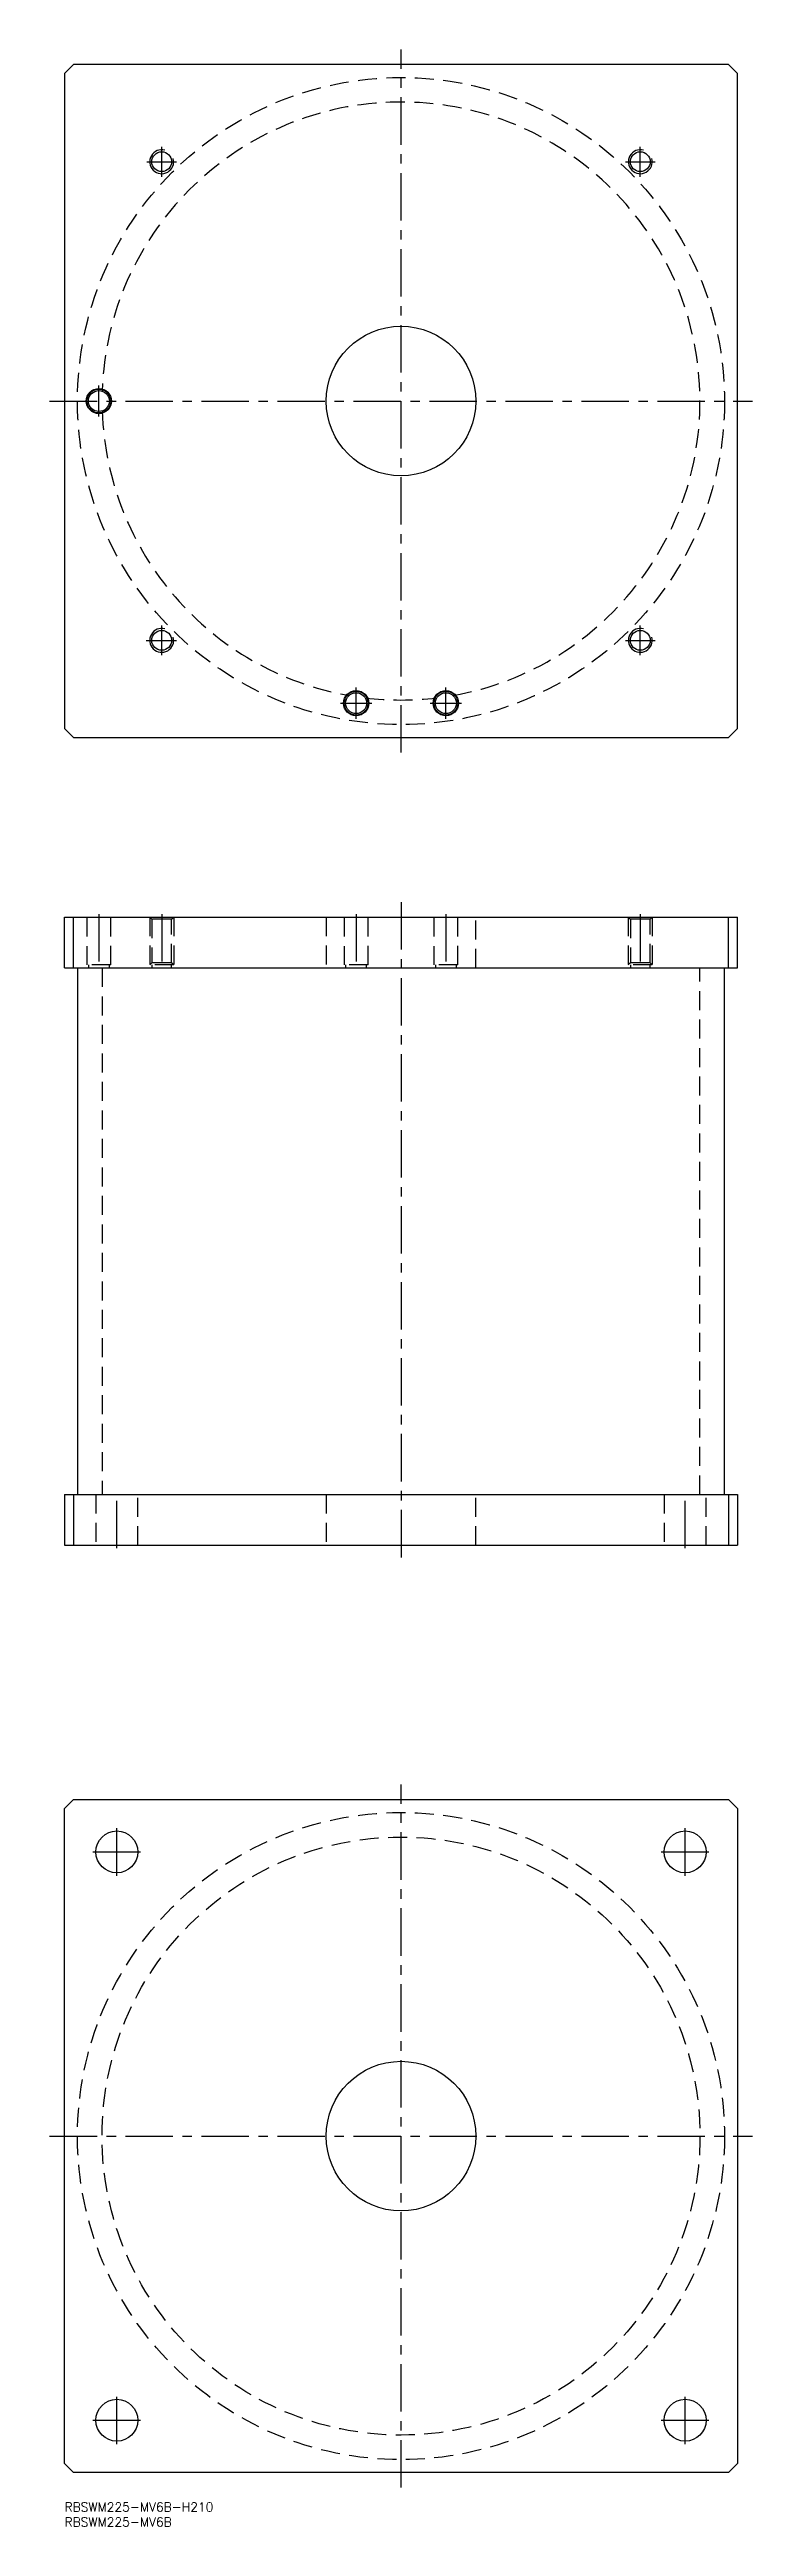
# Model space of a CAD drawing. Extents: x -5 to 230, y -8 to 820.
import ezdxf

# ---------------------------------------------------------------- set-up
doc = ezdxf.new("R2010")
doc.units = 0
doc.header["$LTSCALE"] = 0.5
doc.linetypes.add('CENTER', pattern=[50.8, 31.75, -6.35, 6.35, -6.35])
doc.linetypes.add('DASHED', pattern=[19.05, 12.7, -6.35])
for name, color, linetype in [('MSM_CENTER', 1, 'CENTER'), ('MSM_CONTINUOUS', 7, 'CONTINUOUS'), ('MSM_DASHED', 4, 'DASHED'), ('MSM_NARROW', 5, 'CONTINUOUS'), ('MSM_PART_NUMBER', 7, 'CONTINUOUS')]:
    doc.layers.add(name, color=color, linetype=linetype)
doc.styles.get("Standard").update_dxf_attribs({"font": 'txt.shx', "height": 3, "bigfont": 'bigfont.shx'})

msp = doc.modelspace()

# ---------------------------------------------------------------- linework, layer by layer
at = {"layer": 'MSM_CENTER'}
for p, q in [((112.5, 585), (112.5, 820)), ((32.5, 777.5), (32.5, 787.5)), ((192.5, 777.5), (192.5, 787.5)), ((27.5, 782.5), (37.5, 782.5)), ((187.5, 782.5), (197.5, 782.5)), ((11.5, 697.3), (11.5, 707.7)), ((-5, 702.5), (230, 702.5)), ((27.3, 622.5), (37.5, 622.5)), ((32.5, 617.5), (32.5, 627.5)), ((187.5, 622.5), (197.5, 622.5)), ((192.5, 617.5), (192.5, 627.5)), ((97.5, 596.3), (97.5, 606.7)), ((127.5, 596.3), (127.5, 606.7)), ((92.3, 601.5), (102.7, 601.5)), ((122.3, 601.5), (132.7, 601.5)), ((11.5, 531), (11.5, 512)), ((32.5, 531), (32.5, 512)), ((97.5, 531), (97.5, 512)), ((112.5, 535), (112.5, 315)), ((127.5, 531), (127.5, 512)), ((192.5, 531), (192.5, 512)), ((17.5, 319), (17.5, 338)), ((207.5, 319), (207.5, 338)), ((112.5, 5), (112.5, 240)), ((17.5, 209.5), (17.5, 225.5)), ((207.5, 209.5), (207.5, 225.5)), ((9.5, 217.5), (25.5, 217.5)), ((199.5, 217.5), (215.5, 217.5)), ((-5, 122.5), (230, 122.5)), ((17.5, 19.5), (17.5, 35.5)), ((207.5, 19.5), (207.5, 35.5)), ((9.5, 27.5), (25.5, 27.5)), ((199.5, 27.5), (215.5, 27.5))]:
    msp.add_line(p, q, dxfattribs=at)
at = {"layer": 'MSM_CONTINUOUS'}
for p, q in [((3, 815), (0, 812)), ((0, 812), (0, 593)), ((222, 815), (3, 815)), ((225, 812), (222, 815)), ((225, 593), (225, 812)), ((0, 593), (3, 590)), ((3, 590), (222, 590)), ((222, 590), (225, 593)), ((0, 530), (225, 530)), ((0, 513), (0, 530)), ((3, 513), (3, 530)), ((222, 513), (222, 530)), ((225, 513), (225, 530)), ((0, 513), (225, 513)), ((4.35, 513), (4.35, 337)), ((220.65, 337), (220.65, 513)), ((0, 337), (0, 320)), ((0, 337), (225, 337)), ((3, 337), (3, 320)), ((222, 337), (222, 320)), ((225, 337), (225, 320)), ((0, 320), (225, 320)), ((0, 232), (3, 235)), ((0, 13), (0, 232)), ((3, 235), (222, 235)), ((222, 235), (225, 232)), ((225, 232), (225, 13)), ((3, 10), (0, 13)), ((222, 10), (3, 10)), ((225, 13), (222, 10))]:
    msp.add_line(p, q, dxfattribs=at)
for centre, radius in [((32.5, 782.5), 3.3235), ((192.5, 782.5), 3.3235), ((112.5, 702.5), 25), ((11.5, 702.5), 4.2), ((11.5, 702.5), 4), ((11.5, 702.5), 3.5), ((32.5, 622.5), 3.3235), ((192.5, 622.5), 3.3235), ((97.5, 601.5), 4.2), ((97.5, 601.5), 4), ((97.5, 601.5), 3.5), ((127.5, 601.5), 4.2), ((127.5, 601.5), 4), ((127.5, 601.5), 3.5), ((17.5, 217.5), 7), ((207.5, 217.5), 7), ((112.5, 122.5), 25), ((17.5, 27.5), 7), ((207.5, 27.5), 7)]:
    msp.add_circle(centre, radius, dxfattribs=at)
at = {"layer": 'MSM_DASHED'}
for p, q in [((7.3, 530), (7.5, 529.8)), ((15.5, 529.8), (15.7, 530)), ((28.5, 530), (29.1765, 529.3235)), ((28.5, 530), (28.5, 514)), ((35.8235, 529.3235), (36.5, 530)), ((36.5, 530), (36.5, 514)), ((87.5, 530), (87.5, 513)), ((93.3, 530), (93.5, 529.8)), ((101.5, 529.8), (101.7, 530)), ((123.3, 530), (123.5, 529.8)), ((131.5, 529.8), (131.7, 530)), ((137.5, 513), (137.5, 530)), ((188.5, 530), (189.1765, 529.3235)), ((188.5, 530), (188.5, 514)), ((195.8235, 529.3235), (196.5, 530)), ((196.5, 530), (196.5, 514)), ((7.5, 529.8), (7.5, 514)), ((15.5, 529.8), (7.5, 529.8)), ((15.5, 514), (15.5, 529.8)), ((29.1765, 529.3235), (29.1765, 514.6765)), ((35.8235, 529.3235), (29.1765, 529.3235)), ((35.8235, 514.6765), (35.8235, 529.3235)), ((93.5, 529.8), (93.5, 514)), ((101.5, 529.8), (93.5, 529.8)), ((101.5, 514), (101.5, 529.8)), ((123.5, 529.8), (123.5, 514)), ((131.5, 529.8), (123.5, 529.8)), ((131.5, 514), (131.5, 529.8)), ((189.1765, 529.3235), (189.1765, 514.6765)), ((195.8235, 529.3235), (189.1765, 529.3235)), ((195.8235, 514.6765), (195.8235, 529.3235)), ((15.5, 514), (7.5, 514)), ((8, 514), (8, 513)), ((15, 513), (15, 514)), ((29.1765, 514.6765), (28.5, 514)), ((36.5, 514), (28.5, 514)), ((35.8235, 514.6765), (29.1765, 514.6765)), ((29.1765, 514), (29.1765, 513)), ((36.5, 514), (35.8235, 514.6765)), ((35.8235, 513), (35.8235, 514)), ((101.5, 514), (93.5, 514)), ((94, 514), (94, 513)), ((101, 513), (101, 514)), ((131.5, 514), (123.5, 514)), ((124, 514), (124, 513)), ((131, 513), (131, 514)), ((189.1765, 514.6765), (188.5, 514)), ((196.5, 514), (188.5, 514)), ((195.8235, 514.6765), (189.1765, 514.6765)), ((189.1765, 514), (189.1765, 513)), ((196.5, 514), (195.8235, 514.6765)), ((195.8235, 513), (195.8235, 514)), ((12.55, 513), (12.55, 337)), ((212.45, 337), (212.45, 513)), ((10.5, 337), (10.5, 320)), ((24.5, 320), (24.5, 337)), ((87.5, 337), (87.5, 320)), ((137.5, 320), (137.5, 337)), ((200.5, 337), (200.5, 320)), ((214.5, 320), (214.5, 337))]:
    msp.add_line(p, q, dxfattribs=at)
for centre, radius in [((112.5, 702.5), 108.15), ((112.5, 122.5), 108.15), ((112.5, 122.5), 99.95)]:
    msp.add_circle(centre, radius, dxfattribs=at)
for start, end in [(280.0104927, 178.095946), (181.904054, 259.9895073), (263.1154382, 276.8845618)]:
    msp.add_arc((112.5, 702.5), 99.95, start, end, dxfattribs=at)
at = {"layer": 'MSM_NARROW'}
for centre in [(32.5, 782.5), (192.5, 782.5), (32.5, 622.5), (192.5, 622.5)]:
    msp.add_arc(centre, 4, 75, 15, dxfattribs=at)

# ---------------------------------------------------------------- texts
at = {"layer": 'MSM_PART_NUMBER'}
for s, p in [('RBSWM225-MV6B-H210', (0, -3)), ('RBSWM225-MV6B', (0, -8))]:
    msp.add_text(s, height=3, dxfattribs=at).set_placement(p)

doc.saveas('drawing.dxf')
